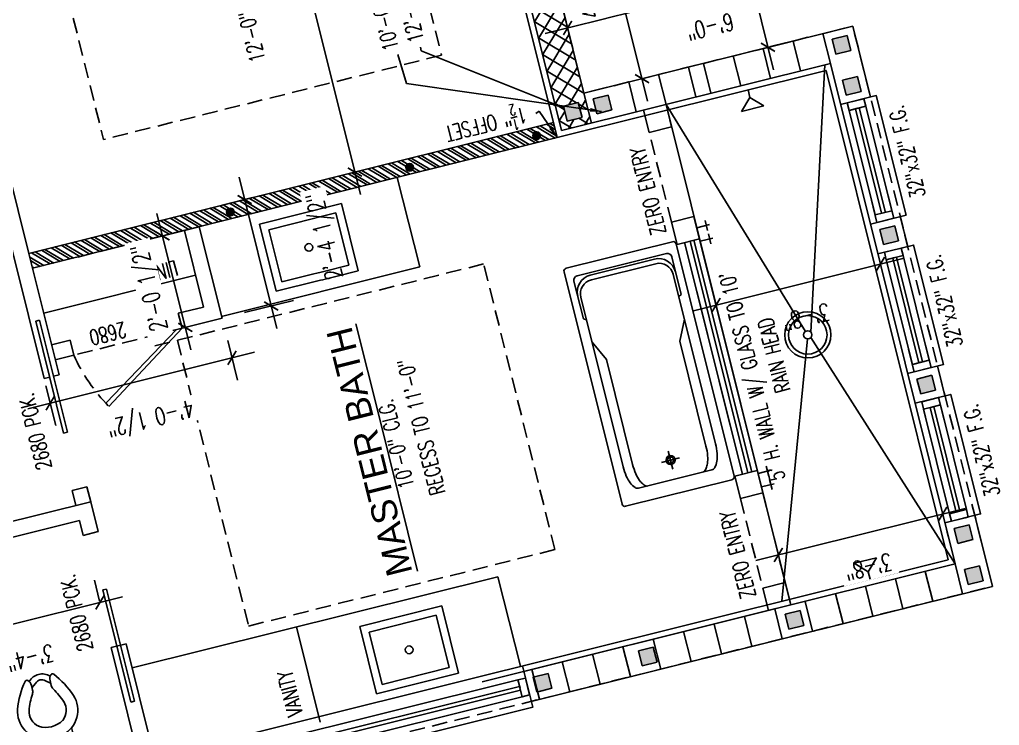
# Model space of a CAD drawing. Header units: inches. Extents: x -25328 to 8149, y -5530 to 4336.
# Drawn here: x -17782.2 to -17527.7, y 2286.2 to 2469.5 of the extents above; entities that cross this region are included whole.
import ezdxf
from ezdxf.enums import TextEntityAlignment as Align

# ---------------------------------------------------------------- set-up
doc = ezdxf.new("R2010")
doc.units = ezdxf.units.IN
doc.header["$LTSCALE"] = 16
doc.header["$MEASUREMENT"] = 0
doc.linetypes.add('DASHDOT', pattern=[25.4, 12.7, -6.35, 0, -6.35])
doc.linetypes.add('HIDDEN', pattern=[0.375, 0.25, -0.125])
doc.layers.get('0').update_dxf_attribs({"linetype": 'CONTINUOUS'})
doc.layers.get('DEFPOINTS').update_dxf_attribs({"linetype": 'CONTINUOUS'})
doc.layers.add('AREA', color=7, linetype='HIDDEN', plot=False)
for name, color, linetype in [('B1_1', 6, 'CONTINUOUS'), ('B1_2', 4, 'CONTINUOUS'), ('B1_4', 5, 'CONTINUOUS'), ('BLOCK', 8, 'CONTINUOUS'), ('CEILING', 8, 'CONTINUOUS'), ('CELLS', 165, 'CONTINUOUS'), ('CONC', 3, 'CONTINUOUS'), ('COUNTER', 2, 'CONTINUOUS'), ('DIM', 5, 'CONTINUOUS'), ('DIMS', 5, 'CONTINUOUS'), ('DOORS', 1, 'CONTINUOUS'), ('DRY WALL', 8, 'CONTINUOUS'), ('FIXTURES', 2, 'CONTINUOUS'), ('HATCH', 8, 'CONTINUOUS'), ('REBAR', 1, 'CONTINUOUS'), ('TEXT', 11, 'CONTINUOUS'), ('TEXT ROOM', 3, 'CONTINUOUS'), ('WALLS EXT', 6, 'CONTINUOUS'), ('WALLS INT', 6, 'CONTINUOUS'), ('WINDOWS', 1, 'CONTINUOUS')]:
    doc.layers.add(name, color=color, linetype=linetype)
doc.styles.add('ATT', font='txt')
doc.styles.add('PAYTAS RM', font='romans.shx', dxfattribs={"width": 0.7, "height": 4.5})
doc.styles.add('PAYTS NOTES', font='romans.shx', dxfattribs={"width": 0.7, "height": 4.5})
doc.styles.add('TEST', font='swissk.ttf', dxfattribs={"height": 4})
doc.dimstyles.new('DIM- PAYTAS', dxfattribs={"dimscale": 48, "dimtxt": 0.1, "dimasz": 0.0625, "dimexe": 0.125, "dimexo": 0.125, "dimgap": 0.125, "dimtad": 1, "dimdec": 1, "dimzin": 3, "dimdsep": 46, "dimlunit": 4, "dimtxsty": 'PAYTAS RM', "dimblk": 'ARCHTICK', "dimcen": 0.09, "dimdle": 0.125, "dimclrd": 5, "dimclre": 5, "dimclrt": 11, "dimadec": 0, "dimazin": 0, "dimtfac": 1, "dimtdec": 1, "dimtofl": 0, "dimtmove": 2, "dimatfit": 3, "dimfxl": 0, "dimfrac": 2, "dimtolj": 1, "dimtzin": 3, "dimarcsym": 0})

# ---------------------------------------------------------------- blocks, each defined once
blk = doc.blocks.new('_ArchTick')
at = {"color": 0, "linetype": 'ByBlock', "const_width": 0.15}
blk.add_lwpolyline([(-0.5, -0.5), (0.5, 0.5)], dxfattribs=at)
blk = doc.blocks.new('15PTOI06')
at = {"color": 0, "linetype": 'ByBlock'}
for p, q in [((2, 10.5), (6, 10.5)), ((0, -8.5), (0, 8.5)), ((8, 8.5), (8, -8.5)), ((11.5, 5), (8, 5)), ((9, 2), (9.765178, 2)), ((9, -2), (9, 2)), ((23.431562, 2.5), (24.727861, 2.5)), ((24.931034, 1.327586), (24.062054, 2.5)), ((9.765178, -2), (9, -2)), ((23.431562, -2.5), (24.690476, -2.5)), ((24.931034, -1.327586), (24.062054, -2.5)), ((11.5, -5), (8, -5)), ((9, -6.5), (8.5, -6.5)), ((8.5, -6.5), (8.5, -8)), ((9, -8.5), (9, -6.5)), ((8.5, -8), (8, -8)), ((8, -8.5), (9, -8.5)), ((6, -10.5), (2, -10.5))]:
    blk.add_line(p, q, dxfattribs=at)
for centre, radius, start, end in [((2, 8.5), 2, 90, 180), ((6, 8.5), 2, 0, 90), ((17.25, 0.65), 7.210062, 71.816347, 166.116636), ((12, -13.75), 22.534695, 51.265418, 70.559965), ((19.118098, 0), 6.118098, 147.797266, 212.202734), ((17.25, 0.65), 4.210062, 71.816347, 142.891702), ((12, -13.75), 19.534695, 57.937508, 70.559965), ((23.431562, 4.5), 2, 237.937508, 270), ((24.727861, 4.5), 2, 270, 314.939898), ((23.166667, 0), 3.833333, 313.602819, 46.397181), ((25.787408, 3.438228), 0.5, 314.939898, 51.265418), ((9.765178, 2.5), 0.5, 270, 346.116636), ((23.666667, 0), 1.833333, 313.602819, 46.397181), ((9.765178, -2.5), 0.5, 13.883364, 90), ((17.25, -0.65), 7.210062, 193.883364, 288.183653), ((23.431562, -4.5), 2, 90, 122.062492), ((24.690476, -4.5), 2, 44.162471, 90), ((17.25, -0.65), 4.210062, 217.108298, 288.183653), ((12, 13.75), 19.534695, 289.440035, 302.062492), ((12, 13.75), 22.534695, 289.440035, 308.665009), ((25.766527, -3.454957), 0.5, 308.665009, 44.162471), ((2, -8.5), 2, 180, 270), ((6, -8.5), 2, 270, 0)]:
    blk.add_arc(centre, radius, start, end, dxfattribs=at)
at = {"color": 0, "linetype": 'ByBlock', "style": 'ATT', "flags": 3}
blk.add_attdef('ITEM', (0, -19.5), '', height=6, dxfattribs=at)
blk = doc.blocks.new('CELL')
at = {"layer": 'CELLS', "linetype": 'Continuous'}
for p, q in [((-1.99, -1.89), (-1.99, 2.11)), ((-1.99, 2.11), (2.01, 2.11)), ((2.01, 2.11), (2.01, -1.89)), ((2.01, -1.89), (-1.99, -1.89))]:
    blk.add_line(p, q, dxfattribs=at)
for points in [[(-1.99, 2.11), (-1.99, -1.89), (2.01, 2.11), (-0.07, -1.89)], [(2.01, 2.11), (-0.07, -1.89), (2.01, -0.79), (1.71, -1.89)], [(2.01, -0.79), (1.71, -1.89), (2.01, -1.89)]]:
    blk.add_solid(points, dxfattribs=at)
blk = doc.blocks.new('*D455')
at = {"layer": 'DEFPOINTS', "color": 0, "transparency": 16777216}
for p in [(-25120.11, 3114.04), (-25120.11, 3103.4), (-25178.11, 3095.4)]:
    blk.add_point(p, dxfattribs=at)
at = {"layer": 'DIMS', "color": 5, "lineweight": -2, "transparency": 16777216}
for p, q in [((-25178.11, 3101.4), (-25178.11, 3120.04)), ((-25120.11, 3109.4), (-25120.11, 3120.04)), ((-25184.11, 3114.04), (-25114.11, 3114.04))]:
    blk.add_line(p, q, dxfattribs=at)
at = {"layer": 'DIMS', "color": 5, "lineweight": -2, "transparency": 16777216, "xscale": 3, "yscale": 3, "zscale": 3, "rotation": 180}
blk.add_blockref('_ArchTick', (-25178.11, 3114.04), dxfattribs=at)
at = {"layer": 'DIMS', "color": 5, "lineweight": -2, "transparency": 16777216, "xscale": 3, "yscale": 3, "zscale": 3}
blk.add_blockref('_ArchTick', (-25120.11, 3114.04), dxfattribs=at)
at = {"layer": 'DIMS', "color": 11, "transparency": 16777216, "insert": (-25149.11, 3122.71), "char_height": 4.5, "attachment_point": 5, "style": 'PAYTAS RM'}
blk.add_mtext('\\A1;4\'-10"', dxfattribs=at)
blk = doc.blocks.new('*D472')
at = {"layer": 'CONC', "color": 5, "lineweight": -2, "transparency": 16777216}
blk.add_line((-25230.34, 2875.4), (-25230.34, 2931.4), dxfattribs=at)
at = {"layer": 'DEFPOINTS', "color": 0, "transparency": 16777216}
for p in [(-25230.34, 2925.4), (-25230.34, 2925.4), (-25230.34, 2881.4)]:
    blk.add_point(p, dxfattribs=at)
at = {"layer": 'CONC', "color": 5, "lineweight": -2, "transparency": 16777216, "xscale": 3, "yscale": 3, "zscale": 3}
for p, rotation in [((-25230.34, 2925.4), 90), ((-25230.34, 2881.4), 270)]:
    blk.add_blockref('_ArchTick', p, dxfattribs=dict(at, rotation=rotation))
at = {"layer": 'CONC', "color": 11, "transparency": 16777216, "insert": (-25239.02, 2903.4), "char_height": 4.5, "attachment_point": 5, "rotation": 90, "style": 'PAYTAS RM'}
blk.add_mtext('\\A1;3\'-8"', dxfattribs=at)
blk = doc.blocks.new('*D473')
at = {"layer": 'DEFPOINTS', "color": 0, "transparency": 16777216}
for p in [(-25272.26, 3139.4), (-25266.57, 3139.4), (-25272.26, 3099.4)]:
    blk.add_point(p, dxfattribs=at)
at = {"layer": 'DIM', "color": 5, "lineweight": -2, "transparency": 16777216}
for p, q in [((-25266.57, 3093.4), (-25266.57, 3145.4)), ((-25266.26, 3139.4), (-25260.57, 3139.4)), ((-25266.26, 3099.4), (-25260.57, 3099.4))]:
    blk.add_line(p, q, dxfattribs=at)
at = {"layer": 'DIM', "color": 5, "lineweight": -2, "transparency": 16777216, "xscale": 3, "yscale": 3, "zscale": 3}
for p, rotation in [((-25266.57, 3139.4), 90), ((-25266.57, 3099.4), 270)]:
    blk.add_blockref('_ArchTick', p, dxfattribs=dict(at, rotation=rotation))
at = {"layer": 'DIM', "color": 11, "transparency": 16777216, "insert": (-25276.21, 3120.4), "char_height": 4.5, "attachment_point": 5, "rotation": 90, "style": 'PAYTAS RM', "bg_fill": 3, "box_fill_scale": 1.25, "bg_fill_color": 256, "bg_fill_true_color": 13158600, "bg_fill_transparency": 0}
blk.add_mtext('\\A1;3\'-4"', dxfattribs=at)
blk = doc.blocks.new('*D481')
at = {"layer": 'DEFPOINTS', "color": 0, "transparency": 16777216}
for p in [(-25202.61, 3050.74), (-25202.61, 3037.61), (-25174.11, 3029.52)]:
    blk.add_point(p, dxfattribs=at)
at = {"layer": 'DIM', "color": 5, "lineweight": -2, "transparency": 16777216}
for p, q in [((-25202.61, 3044.74), (-25202.61, 3031.61)), ((-25174.11, 3035.52), (-25174.11, 3043.61)), ((-25168.11, 3037.61), (-25208.61, 3037.61))]:
    blk.add_line(p, q, dxfattribs=at)
at = {"layer": 'DIM', "color": 5, "lineweight": -2, "transparency": 16777216, "xscale": 3, "yscale": 3, "zscale": 3, "rotation": 180}
blk.add_blockref('_ArchTick', (-25202.61, 3037.61), dxfattribs=at)
at = {"layer": 'DIM', "color": 5, "lineweight": -2, "transparency": 16777216, "xscale": 3, "yscale": 3, "zscale": 3}
blk.add_blockref('_ArchTick', (-25174.11, 3037.61), dxfattribs=at)
at = {"layer": 'DIM', "color": 11, "transparency": 16777216, "insert": (-25188.36, 3019.18), "char_height": 4.5, "attachment_point": 5, "style": 'PAYTAS RM', "bg_fill": 3, "box_fill_scale": 1.25, "bg_fill_color": 256, "bg_fill_true_color": 13158600, "bg_fill_transparency": 0}
blk.add_mtext('\\A1;2\'-4 1/2"', dxfattribs=at)
blk = doc.blocks.new('A$C525b841c')
at = {"layer": 'FIXTURES'}
for p, q in [((0, 0), (0, 22)), ((0, 22), (18, 22)), ((18, 22), (18, 0)), ((2, 20), (16, 20)), ((2, 2), (2, 20)), ((16, 20), (16, 2)), ((16, 2), (2, 2)), ((18, 0), (0, 0))]:
    blk.add_line(p, q, dxfattribs=at)
blk.add_circle((9, 11), 1, dxfattribs=at)
blk = doc.blocks.new('*D475')
at = {"layer": 'DEFPOINTS', "color": 0, "transparency": 16777216}
for p in [(-25119.61, 2940.95), (-25168.61, 2929.82), (-25168.61, 2927.4)]:
    blk.add_point(p, dxfattribs=at)
at = {"layer": 'DIM', "color": 5, "lineweight": -2, "transparency": 16777216}
for p, q in [((-25168.61, 2933.4), (-25168.61, 2935.82)), ((-25119.61, 2934.95), (-25119.61, 2923.82)), ((-25113.61, 2929.82), (-25174.61, 2929.82))]:
    blk.add_line(p, q, dxfattribs=at)
at = {"layer": 'DIM', "color": 5, "lineweight": -2, "transparency": 16777216, "xscale": 3, "yscale": 3, "zscale": 3, "rotation": 180}
blk.add_blockref('_ArchTick', (-25168.61, 2929.82), dxfattribs=at)
at = {"layer": 'DIM', "color": 5, "lineweight": -2, "transparency": 16777216, "xscale": 3, "yscale": 3, "zscale": 3}
blk.add_blockref('_ArchTick', (-25119.61, 2929.82), dxfattribs=at)
at = {"layer": 'DIM', "color": 11, "transparency": 16777216, "insert": (-25144.11, 2938.5), "char_height": 4.5, "attachment_point": 5, "style": 'PAYTAS RM', "bg_fill": 3, "box_fill_scale": 1.25, "bg_fill_color": 256, "bg_fill_true_color": 13158600, "bg_fill_transparency": 0}
blk.add_mtext('\\A1;4\'-1"', dxfattribs=at)
blk = doc.blocks.new('3')
at = {"color": 0}
for p, q in [((-2183.3, -2034.9), (-2183.3, -1396.9)), ((-2153.3, -1366.9), (-1883.3, -1366.9)), ((-2033.3, -1385.9), (-823.3, -1385.9)), ((-1873.3, -1385.9), (-1883.3, -1366.9)), ((-1713.3, -1385.9), (-1573.3, -1453.9)), ((-2166.3, -1944.9), (-2166.3, -1486.9)), ((-2133.3, -1485.9), (-2133.3, -1945.9)), ((-1573.3, -1453.9), (-823.3, -1453.9)), ((-653.3, -1977.9), (-653.3, -1453.9)), ((-1573.3, -1977.9), (-1713.3, -2045.9)), ((-1573.3, -1977.9), (-823.3, -1977.9)), ((-2153.3, -2064.9), (-1883.3, -2064.9)), ((-2033.3, -2045.9), (-823.3, -2045.9)), ((-1883.3, -2064.9), (-1873.3, -2045.9))]:
    blk.add_line(p, q, dxfattribs=at)
at = {"color": 0, "linetype": 'DASHDOT'}
for p, q in [((-788.3, -1650.9), (-788.3, -1780.9)), ((-853.3, -1715.9), (-723.3, -1715.9))]:
    blk.add_line(p, q, dxfattribs=at)
at = {"color": 0}
blk.add_lwpolyline([(-2233.3, -2115.9, -0.414214), (-2253.3, -2095.9), (-2253.3, -1335.9, -0.414214), (-2233.3, -1315.9), (-573.3, -1315.9, -0.414214), (-553.3, -1335.9), (-553.3, -2095.9, -0.414214), (-573.3, -2115.9)], format="xyb", close=True, dxfattribs=at)
for radius in [31.3, 21.3]:
    blk.add_circle((-788.3, -1715.9), radius, dxfattribs=at)
for centre, radius, start, end in [((-2153.3, -1396.9), 30, 90, 180), ((-2046.3, -1486.9), 120, 90, 180), ((-2033.3, -1485.9), 100, 90, 180), ((-823.3, -1810), 424.1, 80.59239, 90), ((-794, -1633.1), 244.7, 68.19859, 80.59239), ((-749.6, -1522.2), 125.3, 46.0001, 68.19859), ((-823.3, -1878), 424.1, 80.59239, 90), ((-794, -1701.1), 244.7, 68.19859, 80.59239), ((-749.6, -1590.2), 125.3, 53.42121, 68.19859), ((-695.9, -1529.6), 45.2, 19.64475, 62.45293), ((-683.7, -1453.9), 30.4, 0, 46.0001), ((-2046.3, -1944.9), 120, 180, 270), ((-2033.3, -1945.9), 100, 180, 270), ((-794, -1730.7), 244.7, 279.40761, 291.80141), ((-749.6, -1841.6), 125.3, 291.80141, 306.57879), ((-695.9, -1902.2), 45.2, 297.54707, 340.35525), ((-2153.3, -2034.9), 30, 180, 270), ((-823.3, -1553.8), 424.1, 270, 279.40761), ((-794, -1798.7), 244.7, 279.40761, 291.80141), ((-749.6, -1909.6), 125.3, 291.80141, 313.9999), ((-683.7, -1977.9), 30.4, 313.9999, 0), ((-823.3, -1621.8), 424.1, 270, 279.40761)]:
    blk.add_arc(centre, radius, start, end, dxfattribs=at)
blk = doc.blocks.new('*D490')
at = {"layer": 'DEFPOINTS', "color": 0, "transparency": 16777216}
for p in [(-25168.61, 2945.4), (-25168.61, 2873.4), (-25151.14, 2873.4)]:
    blk.add_point(p, dxfattribs=at)
at = {"layer": 'WALLS INT', "color": 5, "lineweight": -2, "transparency": 16777216}
for p, q in [((-25151.14, 2951.4), (-25151.14, 2867.4)), ((-25162.61, 2945.4), (-25145.14, 2945.4)), ((-25162.61, 2873.4), (-25145.14, 2873.4))]:
    blk.add_line(p, q, dxfattribs=at)
at = {"layer": 'WALLS INT', "color": 5, "lineweight": -2, "transparency": 16777216, "xscale": 3, "yscale": 3, "zscale": 3}
for p, rotation in [((-25151.14, 2945.4), 90), ((-25151.14, 2873.4), 270)]:
    blk.add_blockref('_ArchTick', p, dxfattribs=dict(at, rotation=rotation))
at = {"layer": 'WALLS INT', "color": 11, "transparency": 16777216, "insert": (-25159.82, 2909.4), "char_height": 4.5, "attachment_point": 5, "rotation": 90, "style": 'PAYTAS RM', "bg_fill": 3, "box_fill_scale": 1.25, "bg_fill_color": 256, "bg_fill_true_color": 13158600, "bg_fill_transparency": 0}
blk.add_mtext('\\A1;6\'-0"', dxfattribs=at)
blk = doc.blocks.new('*D491')
at = {"layer": 'DEFPOINTS', "color": 0, "transparency": 16777216}
for p in [(-25297.24, 2925.4), (-25292.61, 2925.4), (-25294.15, 2881.4)]:
    blk.add_point(p, dxfattribs=at)
at = {"layer": 'WALLS INT', "color": 5, "lineweight": -2, "transparency": 16777216}
for p, q in [((-25297.24, 2875.4), (-25297.24, 2931.4)), ((-25298.61, 2925.4), (-25303.24, 2925.4)), ((-25300.15, 2881.4), (-25303.24, 2881.4))]:
    blk.add_line(p, q, dxfattribs=at)
at = {"layer": 'WALLS INT', "color": 5, "lineweight": -2, "transparency": 16777216, "xscale": 3, "yscale": 3, "zscale": 3}
for p, rotation in [((-25297.24, 2925.4), 90), ((-25297.24, 2881.4), 270)]:
    blk.add_blockref('_ArchTick', p, dxfattribs=dict(at, rotation=rotation))
at = {"layer": 'WALLS INT', "color": 11, "transparency": 16777216, "insert": (-25305.92, 2903.4), "char_height": 4.5, "attachment_point": 5, "rotation": 90, "style": 'PAYTAS RM', "bg_fill": 3, "box_fill_scale": 1.25, "bg_fill_color": 256, "bg_fill_true_color": 13158600, "bg_fill_transparency": 0}
blk.add_mtext('\\A1;3\'-8"', dxfattribs=at)
blk = doc.blocks.new('*D500')
at = {"layer": 'DEFPOINTS', "color": 0, "transparency": 16777216}
for p in [(-25168.61, 2905.4), (-25039.61, 2902.3), (-25168.61, 2896.11)]:
    blk.add_point(p, dxfattribs=at)
at = {"layer": 'WALLS INT', "color": 5, "lineweight": -2, "transparency": 16777216}
for p, q in [((-25168.61, 2899.4), (-25168.61, 2890.11)), ((-25033.61, 2896.11), (-25174.61, 2896.11)), ((-25039.61, 2896.3), (-25039.61, 2890.11))]:
    blk.add_line(p, q, dxfattribs=at)
at = {"layer": 'WALLS INT', "color": 5, "lineweight": -2, "transparency": 16777216, "xscale": 3, "yscale": 3, "zscale": 3, "rotation": 180}
blk.add_blockref('_ArchTick', (-25168.61, 2896.11), dxfattribs=at)
at = {"layer": 'WALLS INT', "color": 5, "lineweight": -2, "transparency": 16777216, "xscale": 3, "yscale": 3, "zscale": 3}
blk.add_blockref('_ArchTick', (-25039.61, 2896.11), dxfattribs=at)
at = {"layer": 'WALLS INT', "color": 11, "transparency": 16777216, "insert": (-25104.11, 2904.79), "char_height": 4.5, "attachment_point": 5, "style": 'PAYTAS RM', "bg_fill": 3, "box_fill_scale": 1.25, "bg_fill_color": 256, "bg_fill_true_color": 13158600, "bg_fill_transparency": 0}
blk.add_mtext('\\A1;10\'-9"', dxfattribs=at)
blk = doc.blocks.new('*D505')
at = {"layer": 'DEFPOINTS', "color": 0, "transparency": 16777216}
for p in [(-25202.61, 3099.4), (-25213.22, 3050.74), (-25202.61, 3050.74)]:
    blk.add_point(p, dxfattribs=at)
at = {"layer": 'WALLS INT', "color": 5, "lineweight": -2, "transparency": 16777216}
for p, q in [((-25213.22, 3105.4), (-25213.22, 3044.74)), ((-25208.61, 3099.4), (-25219.22, 3099.4)), ((-25208.61, 3050.74), (-25219.22, 3050.74))]:
    blk.add_line(p, q, dxfattribs=at)
at = {"layer": 'WALLS INT', "color": 5, "lineweight": -2, "transparency": 16777216, "xscale": 3, "yscale": 3, "zscale": 3}
for p, rotation in [((-25213.22, 3099.4), 90), ((-25213.22, 3050.74), 270)]:
    blk.add_blockref('_ArchTick', p, dxfattribs=dict(at, rotation=rotation))
at = {"layer": 'WALLS INT', "color": 11, "transparency": 16777216, "insert": (-25222.65, 3075.07), "char_height": 4.5, "attachment_point": 5, "rotation": 90, "style": 'PAYTAS RM', "bg_fill": 3, "box_fill_scale": 1.25, "bg_fill_color": 256, "bg_fill_true_color": 13158600, "bg_fill_transparency": 0}
blk.add_mtext('\\A1;4\'-0 1/2"', dxfattribs=at)
blk = doc.blocks.new('*D510')
at = {"layer": 'DEFPOINTS', "color": 0, "transparency": 16777216}
for p in [(-25174.11, 3021.65), (-25049.11, 3021.65), (-25049.11, 3008.09)]:
    blk.add_point(p, dxfattribs=at)
at = {"layer": 'WALLS INT', "color": 5, "lineweight": -2, "transparency": 16777216}
for p, q in [((-25174.11, 3015.65), (-25174.11, 3002.09)), ((-25049.11, 3015.65), (-25049.11, 3002.09)), ((-25180.11, 3008.09), (-25043.11, 3008.09))]:
    blk.add_line(p, q, dxfattribs=at)
at = {"layer": 'WALLS INT', "color": 5, "lineweight": -2, "transparency": 16777216, "xscale": 3, "yscale": 3, "zscale": 3, "rotation": 180}
blk.add_blockref('_ArchTick', (-25174.11, 3008.09), dxfattribs=at)
at = {"layer": 'WALLS INT', "color": 5, "lineweight": -2, "transparency": 16777216, "xscale": 3, "yscale": 3, "zscale": 3}
blk.add_blockref('_ArchTick', (-25049.11, 3008.09), dxfattribs=at)
at = {"layer": 'WALLS INT', "color": 11, "transparency": 16777216, "insert": (-25111.61, 3016.77), "char_height": 4.5, "attachment_point": 5, "style": 'PAYTAS RM', "bg_fill": 3, "box_fill_scale": 1.25, "bg_fill_color": 256, "bg_fill_true_color": 13158600, "bg_fill_transparency": 0}
blk.add_mtext('\\A1;10\'-5"', dxfattribs=at)
blk = doc.blocks.new('*D522')
at = {"layer": 'DEFPOINTS', "color": 0, "transparency": 16777216}
for p in [(-25202.61, 3060.59), (-25202.61, 3059.59), (-25178.11, 3048.59)]:
    blk.add_point(p, dxfattribs=at)
at = {"layer": 'WALLS INT', "color": 5, "lineweight": -2, "transparency": 16777216}
for p, q in [((-25202.61, 3065.59), (-25202.61, 3066.59)), ((-25178.11, 3054.59), (-25178.11, 3066.59)), ((-25172.11, 3060.59), (-25208.61, 3060.59))]:
    blk.add_line(p, q, dxfattribs=at)
at = {"layer": 'WALLS INT', "color": 5, "lineweight": -2, "transparency": 16777216, "xscale": 3, "yscale": 3, "zscale": 3, "rotation": 180}
blk.add_blockref('_ArchTick', (-25202.61, 3060.59), dxfattribs=at)
at = {"layer": 'WALLS INT', "color": 5, "lineweight": -2, "transparency": 16777216, "xscale": 3, "yscale": 3, "zscale": 3}
blk.add_blockref('_ArchTick', (-25178.11, 3060.59), dxfattribs=at)
at = {"layer": 'WALLS INT', "color": 11, "transparency": 16777216, "insert": (-25190.36, 3066.59), "char_height": 4.5, "attachment_point": 5, "style": 'PAYTAS RM', "bg_fill": 3, "box_fill_scale": 1.25, "bg_fill_color": 256, "bg_fill_true_color": 13158600, "bg_fill_transparency": 0}
blk.add_mtext('\\A1;2\'-0 1/2"', dxfattribs=at)
blk = doc.blocks.new('*D523')
at = {"layer": 'DEFPOINTS', "color": 0, "transparency": 16777216}
for p in [(-25310.61, 3135.61), (-25244.61, 3134.61), (-25244.61, 3132.71)]:
    blk.add_point(p, dxfattribs=at)
at = {"layer": 'WALLS INT', "color": 5, "lineweight": -2, "transparency": 16777216}
for p, q in [((-25316.61, 3132.71), (-25238.61, 3132.71)), ((-25310.61, 3129.61), (-25310.61, 3126.71)), ((-25244.61, 3128.61), (-25244.61, 3126.71))]:
    blk.add_line(p, q, dxfattribs=at)
at = {"layer": 'WALLS INT', "color": 5, "lineweight": -2, "transparency": 16777216, "xscale": 3, "yscale": 3, "zscale": 3, "rotation": 180}
blk.add_blockref('_ArchTick', (-25310.61, 3132.71), dxfattribs=at)
at = {"layer": 'WALLS INT', "color": 5, "lineweight": -2, "transparency": 16777216, "xscale": 3, "yscale": 3, "zscale": 3}
blk.add_blockref('_ArchTick', (-25244.61, 3132.71), dxfattribs=at)
at = {"layer": 'WALLS INT', "color": 11, "transparency": 16777216, "insert": (-25277.61, 3141.39), "char_height": 4.5, "attachment_point": 5, "style": 'PAYTAS RM', "bg_fill": 3, "box_fill_scale": 1.25, "bg_fill_color": 256, "bg_fill_true_color": 13158600, "bg_fill_transparency": 0}
blk.add_mtext('\\A1;5\'-6"', dxfattribs=at)
blk = doc.blocks.new('A$Cbfb5cab8')
at = {"layer": 'DIMS'}
h = blk.add_hatch(dxfattribs=at)
h.set_pattern_fill('ANSI37', color=8, scale=25, style=0)
h.set_pattern_definition([(45, (4603.4647, -1497.6814), (-2.2097087, 2.2097087), []), (135, (4603.4647, -1497.6814), (-2.2097087, -2.2097087), [])])
h.paths.add_polyline_path([(218.33, 484.13, 0.180037), (218.35, 478.72, 0.07934), (218.24, 476.13), (173.07, 476.13), (165.07, 476.13), (165.07, 484.13)])
h.paths.add_polyline_path([(171.07, 482.13), (167.07, 482.13), (167.07, 478.13), (171.07, 478.13)], flags=16)
at = {"layer": 'HATCH'}
h = blk.add_hatch(dxfattribs=at)
h.set_pattern_fill('STEEL', color=256, scale=15, style=0)
h.set_pattern_definition([(45, (4603.4647, -1497.6814), (-1.3258252, 1.3258252), []), (45, (4603.4647, -1496.744), (-1.3258252, 1.3258252), [])])
h.paths.add_polyline_path([(167.57, 626.13), (163.57, 626.13), (163.57, 485.63), (167.57, 485.63)])
at = {"layer": 'REBAR'}
for points in [[(166.34, 524.73, 1), (164.34, 524.73, 1)], [(166.34, 490.73, 1), (164.34, 490.73, 1)]]:
    blk.add_hatch(color=256, dxfattribs=at).paths.add_polyline_path(points)
at = {"layer": 'B1_1'}
for p, q in [((163.57, 604.47), (163.57, 585.47)), ((163.57, 604.47), (163.57, 585.47)), ((139.07, 581.47), (139.07, 592.2)), ((143.07, 592.2), (139.07, 592.2)), ((143.07, 585.47), (143.07, 592.2)), ((163.57, 585.47), (143.07, 585.47)), ((163.57, 581.47), (139.07, 581.47)), ((135.07, 456.13), (61.07, 456.13))]:
    blk.add_line(p, q, dxfattribs=at)
at = {"layer": 'B1_2'}
blk.add_line((31.07, 538.81), (31.07, 460.13), dxfattribs=at)
at = {"layer": 'B1_4', "linetype": 'HIDDEN'}
for p, q in [((163.57, 613.98), (163.57, 604.47)), ((163.57, 581.47), (163.57, 585.47)), ((163.57, 581.47), (163.57, 585.47))]:
    blk.add_line(p, q, dxfattribs=at)
at = {"layer": 'B1_4'}
blk.add_line((163.57, 604.2, -124.16), (163.57, 604.63, -124.16), dxfattribs=at)
at = {"layer": 'B1_4', "color": 8, "linetype": 'HIDDEN'}
for p, q in [((61.07, 462.13), (37.07, 462.13)), ((135.07, 462.13), (159.07, 462.13))]:
    blk.add_line(p, q, dxfattribs=at)
at = {"layer": 'BLOCK'}
for p, q in [((23.07, 525.44), (31.07, 525.44)), ((23.07, 517.32), (31.07, 517.32)), ((23.07, 509.19), (31.07, 509.19)), ((23.07, 501.07), (31.07, 501.07)), ((23.07, 492.94), (31.07, 492.94)), ((23.07, 484.82), (31.07, 484.82)), ((23.07, 476.69), (31.07, 476.69)), ((173.07, 476.13), (165.07, 476.13)), ((23.07, 468.57), (31.07, 468.57)), ((173.07, 464.13), (165.07, 464.13)), ((23.07, 460.44), (31.07, 460.44)), ((173.07, 456.13), (165.07, 456.13)), ((23.07, 452.32), (31.07, 452.32)), ((173.07, 448.13), (165.07, 448.13)), ((23.07, 444.13), (31.07, 444.13)), ((23.07, 436.13), (31.07, 436.13)), ((23.07, 428.13), (31.07, 428.13)), ((23.07, 420.13), (31.07, 420.13)), ((23.07, 412.13), (31.07, 412.13))]:
    blk.add_line(p, q, dxfattribs=at)
at = {"layer": 'CEILING', "linetype": 'HIDDEN'}
for p, q in [((136.32, 512.13), (136.32, 600.13)), ((236.06, 600.13), (191.57, 600.13)), ((191.57, 509.63), (191.57, 600.13)), ((136.32, 594.13), (59.82, 594.13)), ((59.82, 512.13), (59.82, 594.13)), ((59.82, 512.13), (136.32, 512.13)), ((270.07, 509.63), (191.57, 509.63))]:
    blk.add_line(p, q, dxfattribs=at)
at = {"layer": 'CONC'}
for p, q in [((32.57, 458.13), (97.06, 435.23)), ((62.65, 456.13), (62.65, 452.69)), ((66.24, 456.13), (66.24, 452.69)), ((99.07, 435.26), (165.07, 456.13)), ((128.44, 456.13), (128.44, 452.69)), ((132.03, 456.13), (132.03, 452.69)), ((61.31, 453.59), (63.99, 453.59)), ((64.89, 453.59), (67.58, 453.59)), ((127.1, 453.59), (129.78, 453.59)), ((130.68, 453.59), (133.37, 453.59)), ((158.58, 437.53), (161.58, 434.53)), ((158.58, 437.53), (158.58, 431.53)), ((97.19, 434.26), (31.07, 412.13)), ((98.6, 433.95), (165.07, 413.63)), ((158.58, 431.53), (161.58, 434.53)), ((161.58, 434.53), (163.57, 434.53))]:
    blk.add_line(p, q, dxfattribs=at)
blk.add_circle((98.07, 434.88), 1.07, dxfattribs=at)
at = {"layer": 'COUNTER'}
for p, q in [((56.57, 528.19), (56.57, 626.13)), ((151.57, 626.13), (151.57, 585.47)), ((56.57, 582.13), (31.07, 582.13)), ((139.57, 528.41), (139.57, 581.47)), ((56.57, 528.19), (32.57, 528.13)), ((163.57, 528.47), (139.57, 528.41)), ((116.07, 460.13), (80.07, 460.13))]:
    blk.add_line(p, q, dxfattribs=at)
at = {"layer": 'DIMS'}
blk.add_line((173.07, 476.13), (238.57, 476.13), dxfattribs=at)
at = {"layer": 'DOORS'}
for p, q in [((123.99, 615.59), (139.07, 592.2)), ((139.07, 593.7), (125.05, 616))]:
    blk.add_line(p, q, dxfattribs=at)
at = {"layer": 'DOORS', "color": 8, "linetype": 'HIDDEN'}
blk.add_arc((147.96, 574.21), 47.82, 100.7114, 120.0794, dxfattribs=at)
at = {"layer": 'DRY WALL'}
for p, q in [((32.57, 796.13), (32.57, 413.63)), ((163.57, 413.63), (163.57, 485.63)), ((163.57, 485.63), (292.57, 485.63)), ((32.57, 413.63), (163.57, 413.63))]:
    blk.add_line(p, q, dxfattribs=at)
at = {"layer": 'REBAR'}
for centre in [(165.34, 524.73), (165.34, 490.73)]:
    blk.add_circle(centre, 1, dxfattribs=at)
at = {"layer": 'WALLS EXT'}
for p, q in [((23.07, 527.63), (23.07, 404.13)), ((31.07, 527.63), (31.07, 412.13)), ((165.07, 412.13), (165.07, 484.13)), ((165.07, 484.13), (294.07, 484.13)), ((173.07, 404.13), (173.07, 476.13)), ((173.07, 476.13), (244.07, 476.13)), ((31.07, 412.13), (165.07, 412.13)), ((23.07, 404.13), (42.07, 404.13)), ((74.07, 404.13), (82.07, 404.13)), ((74.07, 404.13), (82.07, 404.13)), ((114.07, 404.13), (122.07, 404.13)), ((154.07, 404.13), (173.07, 404.13))]:
    blk.add_line(p, q, dxfattribs=at)
at = {"layer": 'WALLS INT'}
for p, q in [((101.07, 719.13), (101.07, 626.13)), ((97.07, 670.13), (97.07, 630.13)), ((63.07, 630.13), (31.07, 630.13)), ((97.07, 630.13), (93.07, 630.13)), ((93.07, 630.13), (93.07, 626.13)), ((105.07, 630.13), (101.07, 630.13)), ((105.07, 630.13), (105.07, 626.13)), ((135.07, 630.13), (135.07, 628.64)), ((217.57, 630.13), (135.07, 630.13)), ((48.07, 628.64), (48.07, 627.64)), ((135.07, 627.64), (135.07, 626.13)), ((150.07, 628.64), (150.07, 627.64)), ((63.07, 626.13), (31.07, 626.13)), ((101.07, 626.13), (93.07, 626.13)), ((105.07, 626.13), (101.07, 626.13)), ((163.57, 626.13), (135.07, 626.13)), ((139.07, 621.2), (139.07, 626.13)), ((143.07, 621.2), (143.07, 626.13)), ((163.57, 485.63), (163.57, 626.13)), ((167.57, 626.13), (163.57, 626.13)), ((167.57, 485.63), (167.57, 626.13)), ((244, 626.13), (167.57, 626.13)), ((143.07, 621.2), (139.07, 621.2)), ((31.07, 462.13), (37.07, 462.13)), ((37.07, 456.13), (37.07, 462.13)), ((61.07, 456.13), (61.07, 462.13)), ((61.07, 462.13), (67.07, 462.13)), ((67.07, 456.13), (67.07, 462.13)), ((129.07, 456.13), (129.07, 462.13)), ((135.07, 462.13), (129.07, 462.13)), ((135.07, 456.13), (135.07, 462.13)), ((159.07, 456.13), (159.07, 462.13)), ((165.07, 462.13), (159.07, 462.13)), ((129.07, 460.13), (67.07, 460.13)), ((67.07, 458.63), (129.07, 458.63)), ((37.07, 456.13), (31.07, 456.13)), ((165.07, 456.13), (31.07, 456.13)), ((67.07, 457.63), (129.07, 457.63)), ((165.07, 456.13), (159.07, 456.13))]:
    blk.add_line(p, q, dxfattribs=at)
at = {"layer": 'WALLS INT', "color": 8, "linetype": 'HIDDEN'}
blk.add_line((139.07, 592.2), (139.07, 621.2), dxfattribs=at)
at = {"layer": 'WALLS INT', "linetype": 'HIDDEN'}
blk.add_line((61.07, 456.13), (37.07, 456.13), dxfattribs=at)
at = {"layer": 'WALLS INT'}
for radius in [6, 5]:
    blk.add_circle((98.07, 434.88), radius, dxfattribs=at)
at = {"layer": 'WINDOWS'}
for p, q in [((24.81, 597.63), (24.81, 529.63)), ((26.56, 597.63), (26.56, 529.63)), ((27.56, 597.63), (27.56, 529.63)), ((29.31, 529.63), (29.31, 597.63)), ((24.81, 529.63), (29.31, 529.63)), ((24.81, 527.63), (24.81, 529.63)), ((24.81, 529.63), (29.31, 529.63)), ((27.06, 529.63), (29.31, 529.63)), ((29.31, 529.63), (29.31, 527.63)), ((29.31, 527.63), (24.81, 527.63)), ((68.07, 410.37), (74.07, 410.37)), ((72.07, 408.12), (72.07, 410.37)), ((72.07, 410.37), (72.07, 405.87)), ((74.07, 410.37), (74.07, 405.87)), ((88.07, 410.37), (82.07, 410.37)), ((82.07, 410.37), (82.07, 405.87)), ((112.07, 410.37), (84.07, 410.37)), ((84.07, 408.12), (84.07, 410.37)), ((84.07, 410.37), (84.07, 405.87)), ((112.07, 408.12), (112.07, 410.37)), ((112.07, 405.87), (112.07, 410.37)), ((112.07, 410.37), (114.07, 410.37)), ((112.07, 405.87), (112.07, 410.37)), ((114.07, 410.37), (114.07, 405.87)), ((128.07, 410.37), (122.07, 410.37)), ((122.07, 410.37), (122.07, 405.87)), ((152.07, 410.37), (124.07, 410.37)), ((124.07, 408.12), (124.07, 410.37)), ((124.07, 410.37), (124.07, 405.87)), ((152.07, 408.12), (152.07, 410.37)), ((152.07, 405.87), (152.07, 410.37)), ((152.07, 410.37), (154.07, 410.37)), ((152.07, 405.87), (152.07, 410.37)), ((154.07, 410.37), (154.07, 405.87)), ((72.07, 405.87), (72.07, 408.12)), ((84.07, 408.62), (112.07, 408.62)), ((84.07, 405.87), (84.07, 408.12)), ((84.07, 407.62), (112.07, 407.62)), ((124.07, 408.62), (152.07, 408.62)), ((124.07, 405.87), (124.07, 408.12)), ((124.07, 407.62), (152.07, 407.62)), ((74.07, 405.87), (68.07, 405.87)), ((82.07, 405.87), (88.07, 405.87)), ((84.07, 405.87), (112.07, 405.87)), ((114.07, 405.87), (112.07, 405.87)), ((122.07, 405.87), (128.07, 405.87)), ((124.07, 405.87), (152.07, 405.87)), ((154.07, 405.87), (152.07, 405.87))]:
    blk.add_line(p, q, dxfattribs=at)
for points in [[(32.57, 527.63), (21.51, 527.63), (21.51, 599.63), (32.57, 599.63)], [(114.07, 412.13), (114.07, 402.57), (82.07, 402.57), (82.07, 412.13)], [(154.07, 412.13), (154.07, 402.57), (122.07, 402.57), (122.07, 412.13)]]:
    blk.add_lwpolyline(points, dxfattribs=at)
at = {"layer": 'CELLS', "xscale": -1}
for p, rotation in [((27.06, 523.74), 180), ((117.96, 408.12), 270), ((157.96, 408.12), 270)]:
    blk.add_blockref('CELL', p, dxfattribs=dict(at, rotation=rotation))
at = {"layer": 'CELLS', "rotation": 90.00000000000001}
for p in [(27.18, 495.43), (169.18, 480.12), (169.18, 472.12), (27.18, 456.12), (27.18, 408.12), (78.18, 408.12), (169.18, 408.12)]:
    blk.add_blockref('CELL', p, dxfattribs=at)
at = {"layer": 'DIM', "xscale": -1}
blk.add_blockref('A$C525b841c', (52.73, 544.16), dxfattribs=at)
at = {"layer": 'FIXTURES', "color": 2, "xscale": -1, "rotation": 180}
blk.add_blockref('15PTOI06', (33.83, 650.13), dxfattribs=at)
at = {"layer": 'FIXTURES', "xscale": -0.03750000000000001, "yscale": 0.03750000000000001, "zscale": 0.03750000000000001}
blk.add_blockref('3', (45.56, 541.7), dxfattribs=at)
at = {"layer": 'TEXT', "char_height": 4, "attachment_point": 9, "rotation": 90, "style": 'PAYTS NOTES'}
for s, insert, width in [('\\pt4.004,8.009,12;2680', (144.35, 616.03), 34.6815), ('\\A1;LIN.', (156.62, 596.44), 34.6815), ('\\A1;1{\\H0.7x;\\S1/2;}" OFFSET', (174.74, 513.47), 63.7116)]:
    blk.add_mtext(s, dxfattribs=dict(at, insert=insert, width=width))
at = {"layer": 'TEXT', "char_height": 4, "style": 'PAYTS NOTES'}
for s, insert, width, attachment_point in [('\\pt4.004,8.009,12;VANITY', (34.2, 589.96), 23.9529, 1), ('\\pt4.004,8.009,12;12\'-0" CLG. RECESS TO 13\'-0"', (201.46, 558.34), 83.9529, 1), ('\\pt4.004,8.009,12;10\'-0" CLG.', (84.6, 547.56), 83.9529, 1), ('\\pt4.004,8.009,12;RECESS TO 11\'-0"', (117.27, 540.12), 83.9529, 3), ('\\A1;10\'-0" CMU WALL HGT.', (195.99, 524), 63.7116, 1), ('\\A1;12\'-0" CMU WALL HGT.', (196.46, 517.1), 63.7116, 1), ('ZERO ENTRY', (35.41, 468.36), 65.2678, 1), ('ZERO ENTRY', (132.72, 468.13), 65.2678, 1), ("5' H. WALL W/ GLASS TO 10'", (63.25, 453.54), 65.2678, 1), ('RAIN HEAD', (85.14, 446.66), 65.2678, 1), ('\\A1;32"x32" F.G.', (45.75, 400.38), 39.175, 1), ('\\A1;32"x32" F.G.', (85.75, 400.38), 39.175, 1), ('\\A1;32"x32" F.G.', (125.75, 400.38), 39.175, 1)]:
    blk.add_mtext(s, dxfattribs=dict(at, insert=insert, width=width, attachment_point=attachment_point))
at = {"layer": 'TEXT', "style": 'PAYTS NOTES'}
blk.add_attdef('D.W.', text='', height=4, dxfattribs=at).set_placement((561.19, 739.15), align=Align.MIDDLE_CENTER)
at = {"layer": 'TEXT ROOM', "insert": (96.16, 549.32), "char_height": 5, "width": 67.7245, "attachment_point": 8, "style": 'TEST'}
blk.add_mtext('{\\fSansSerif|b0|i0|c2|p2;\\H1.333x;\\LMASTER BATH}', dxfattribs=at)
at = {"layer": 'CONC'}
dim = blk.add_linear_dim(base=(111.34, 456.13), p1=(111.34, 412.13), p2=(111.34, 456.13), angle=90, dimstyle='DIM- PAYTAS', dxfattribs=at)
dim.commit()
dim.dimension.update_dxf_attribs({"geometry": '*D472', "text_midpoint": (102.66, 434.13), "insert": (25341.68, -2469.27)})
at = {"layer": 'DIMS'}
dim = blk.add_linear_dim(base=(221.57, 644.76), p1=(163.57, 626.13), p2=(221.57, 634.13), dimstyle='DIM- PAYTAS', dxfattribs=at)
dim.commit()
dim.dimension.update_dxf_attribs({"geometry": '*D455', "text_midpoint": (192.57, 653.44), "insert": (25341.68, -2469.27)})
for points in [[(167.37, 472.82), (186.64, 520.28), (194.48, 520.59)], [(170.52, 481.98), (193.97, 514.47), (194.91, 514.42)], [(163.57, 485.63), (171.36, 488.53), (170.98, 489.51)]]:
    blk.add_leader(points, dimstyle='DIM- PAYTAS', override={"dimgap": 0.125, "dimtad": 0}, dxfattribs=at)
at = {"layer": 'DIM'}
dim = blk.add_linear_dim(base=(75.1, 670.13), p1=(69.41, 630.13), p2=(69.41, 670.13), angle=90, dimstyle='DIM- PAYTAS', override={"dimtfill": 1, "dimarcsym": 2}, dxfattribs=at)
dim.commit()
dim.dimension.update_dxf_attribs({"geometry": '*D473', "text_midpoint": (65.47, 651.13), "dimtype": 128, "insert": (25341.68, -2469.27)})
at = {"layer": 'AREA'}
blk.add_lwpolyline([(486.85, 920.11), (225.07, 920.11), (225.07, 1064.13), (135.07, 1064.13), (23.07, 1064.13), (23.07, 440.13), (23.07, 404.13), (173.07, 404.13), (173.07, 440.13), (173.07, 476.13), (302.07, 476.13), (302.07, 524.13), (386.07, 524.13)], dxfattribs=at)
at = {"layer": 'WALLS INT'}
for p, q in [((63.07, 630.13), (63.07, 626.13)), ((78.07, 628.64), (48.07, 628.64)), ((78.07, 627.64), (48.07, 627.64)), ((78.07, 628.64), (78.07, 627.64))]:
    blk.add_line(p, q, dxfattribs=at)
at = {"layer": 'TEXT', "insert": (63.78, 638.75), "char_height": 4, "width": 23.9529, "attachment_point": 1, "style": 'PAYTS NOTES'}
blk.add_mtext('\\pt4.004,8.009,12;2680 PCK. ', dxfattribs=at)
at = {"layer": 'DIM'}
for base, p1, p2, picture, middle in [((139.07, 568.34), (167.57, 560.24), (139.07, 581.47), '*D481', (153.32, 549.91)), ((173.07, 460.54), (222.07, 471.67), (173.07, 458.13), '*D475', (197.57, 469.22))]:
    dim = blk.add_linear_dim(base=base, p1=p1, p2=p2, angle=180, dimstyle='DIM- PAYTAS', override={"dimtfill": 1, "dimarcsym": 2}, dxfattribs=at)
    dim.commit()
    dim.dimension.update_dxf_attribs({"geometry": picture, "text_midpoint": middle, "insert": (25341.68, -2469.27)})
at = {"layer": 'WALLS INT'}
dim = blk.add_linear_dim(base=(97.07, 663.44), p1=(31.07, 666.34), p2=(97.07, 665.34), dimstyle='DIM- PAYTAS', override={"dimtfill": 1, "dimarcsym": 2}, dxfattribs=at)
dim.commit()
dim.dimension.update_dxf_attribs({"geometry": '*D523', "text_midpoint": (64.07, 672.11), "insert": (25341.68, -2469.27)})
dim = blk.add_linear_dim(base=(44.44, 456.13), p1=(47.53, 412.13), p2=(49.07, 456.13), angle=90, dimstyle='DIM- PAYTAS', override={"dimtfill": 1, "dimarcsym": 2}, dxfattribs=at)
dim.commit()
dim.dimension.update_dxf_attribs({"geometry": '*D491', "text_midpoint": (35.76, 434.13), "insert": (25341.68, -2469.27)})
at = {"layer": 'REBAR'}
blk.add_hatch(color=256, dxfattribs=at).paths.add_polyline_path([(166.34, 572.73, 1), (164.34, 572.73, 1)])
at = {"layer": 'CONC'}
for p, q in [((37.57, 437.53), (34.57, 434.53)), ((37.57, 437.53), (37.57, 431.53)), ((34.57, 434.53), (32.57, 434.53)), ((37.57, 431.53), (34.57, 434.53))]:
    blk.add_line(p, q, dxfattribs=at)
at = {"layer": 'REBAR'}
blk.add_circle((165.34, 572.73), 1, dxfattribs=at)
at = {"layer": 'WINDOWS'}
for p, q in [((44.07, 410.37), (42.07, 410.37)), ((42.07, 410.37), (42.07, 405.87)), ((44.07, 410.37), (72.07, 410.37)), ((44.07, 408.12), (44.07, 410.37)), ((44.07, 405.87), (44.07, 410.37)), ((44.07, 405.87), (44.07, 410.37)), ((72.07, 408.62), (44.07, 408.62)), ((72.07, 407.62), (44.07, 407.62)), ((42.07, 405.87), (44.07, 405.87)), ((72.07, 405.87), (44.07, 405.87))]:
    blk.add_line(p, q, dxfattribs=at)
blk.add_lwpolyline([(42.07, 412.13), (42.07, 402.57), (74.07, 402.57), (74.07, 412.13)], dxfattribs=at)
at = {"layer": 'CELLS', "rotation": 90.0000000000025}
blk.add_blockref('CELL', (38.18, 408.12), dxfattribs=at)
at = {"layer": 'DIM', "xscale": -1}
blk.add_blockref('A$C525b841c', (160.47, 544.16), dxfattribs=at)
at = {"layer": 'WALLS INT'}
for base, p1, p2, picture, middle in [((128.45, 581.47), (139.07, 630.13), (139.07, 581.47), '*D505', (119.02, 605.8)), ((190.53, 404.13), (173.07, 476.13), (173.07, 404.13), '*D490', (181.86, 440.13))]:
    dim = blk.add_linear_dim(base=base, p1=p1, p2=p2, angle=90, dimstyle='DIM- PAYTAS', override={"dimtfill": 1, "dimarcsym": 2}, dxfattribs=at)
    dim.commit()
    dim.dimension.update_dxf_attribs({"geometry": picture, "text_midpoint": middle, "insert": (25341.68, -2469.27)})
at = {"layer": 'BLOCK'}
for p, q in [((173.07, 444.13), (165.07, 444.13)), ((173.07, 436.13), (165.07, 436.13)), ((173.07, 428.13), (165.07, 428.13)), ((173.07, 420.13), (165.07, 420.13)), ((173.07, 412.13), (165.07, 412.13))]:
    blk.add_line(p, q, dxfattribs=at)
at = {"layer": 'WALLS INT'}
for p, q in [((150.07, 628.64), (120.07, 628.64)), ((120.07, 628.64), (120.07, 627.64)), ((150.07, 627.64), (120.07, 627.64))]:
    blk.add_line(p, q, dxfattribs=at)
at = {"layer": 'TEXT', "insert": (112.11, 637.75), "char_height": 4, "width": 23.9529, "attachment_point": 1, "style": 'PAYTS NOTES'}
blk.add_mtext('\\pt4.004,8.009,12;2680 PCK. ', dxfattribs=at)
at = {"layer": 'WALLS INT'}
dim = blk.add_linear_dim(base=(139.07, 591.32), p1=(163.57, 579.32), p2=(139.07, 590.32), dimstyle='DIM- PAYTAS', override={"dimtfill": 1, "dimarcsym": 2}, dxfattribs=at)
dim.commit()
dim.dimension.update_dxf_attribs({"geometry": '*D522', "text_midpoint": (151.32, 597.32), "dimtype": 128, "insert": (25341.68, -2469.27)})
dim = blk.add_linear_dim(base=(292.57, 538.82), p1=(167.57, 552.38), p2=(292.57, 552.38), dimstyle='DIM- PAYTAS', override={"dimtfill": 1, "dimarcsym": 2}, dxfattribs=at)
dim.commit()
dim.dimension.update_dxf_attribs({"geometry": '*D510', "text_midpoint": (230.07, 547.5), "insert": (25341.68, -2469.27)})
dim = blk.add_linear_dim(base=(173.07, 426.84), p1=(302.07, 433.02), p2=(173.07, 436.13), angle=180, dimstyle='DIM- PAYTAS', override={"dimtfill": 1, "dimarcsym": 2}, dxfattribs=at)
dim.commit()
dim.dimension.update_dxf_attribs({"geometry": '*D500', "text_midpoint": (237.57, 435.52), "insert": (25341.68, -2469.27)})

msp = doc.modelspace()

# ---------------------------------------------------------------- block references
at = {"layer": 'WALLS INT', "rotation": 103.9996915097315}
msp.add_blockref('A$Cbfb5cab8', (-17131.7484794, 2397.66634086), dxfattribs=at)

doc.saveas('drawing.dxf')
